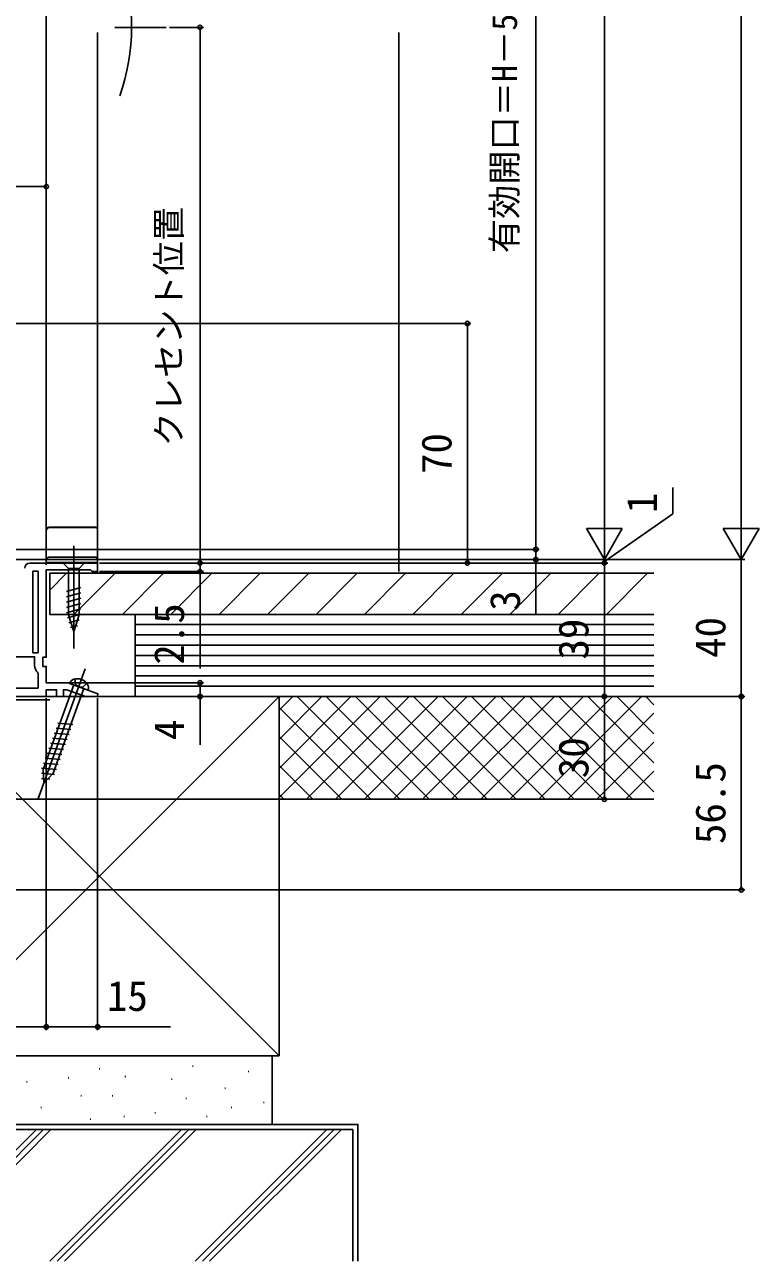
# Model space of a CAD drawing. Units: millimetres, scale not verified. Extents: x -525 to 525, y -783 to 779.
# Drawn here: x -56.3 to 158.3, y -262.2 to 99.1 of the extents above; entities that cross this region are included whole.
import ezdxf
from ezdxf.enums import TextEntityAlignment as Align

# ---------------------------------------------------------------- set-up
doc = ezdxf.new("R2010")
doc.units = ezdxf.units.MM
doc.header["$LTSCALE"] = 4
for name, color, linetype in [('0-2_YKK_11', 7, 'Continuous'), ('0-4_YKK_12', 2, 'Continuous'), ('0-5_YKK_13', 4, 'Continuous'), ('0-7_YKK_D', 6, 'Continuous'), ('0-9_YSS_K', 3, 'Continuous'), ('0-A_YSS_KE', 3, 'Continuous')]:
    doc.layers.add(name, color=color, linetype=linetype)
doc.styles.add('ＭＳ ゴシック', font='')
doc.styles.get('ＭＳ ゴシック').set_extended_font_data('MS Gothic')

msp = doc.modelspace()

# ---------------------------------------------------------------- linework, layer by layer
at = {"layer": '0-2_YKK_11'}
for points in [[(-99.997, -97.226), (-49.997, -97.226), (-49.997, -95.226), (-46.997, -95.226), (-46.997, -97.226), (-44.997, -97.226), (-44.997, -95.226), (-44.004, -95.226), (-38.509, -97.226), (-35.085, -97.226), (-34.939, -96.397), (-43.652, -93.226), (-49.997, -93.226), (-49.997, -88.426), (-50.997, -88.426), (-50.997, -85.726), (-49.997, -85.726), (-49.997, -60.226), (-37.089, -60.226), (-36.793, -60.476), (-36.497, -60.726), (-34.997, -60.726), (-34.997, -58.226), (-54.797, -58.226)], [(-52.397, -94.826), (-77.297, -94.826), (-77.297, -85.626), (-53.397, -85.626), (-53.397, -88.126)], [(-52.554, -90.087), (-52.397, -90.45), (-52.397, -94.826)]]:
    msp.add_lwpolyline(points, dxfattribs=at)
msp.add_lwpolyline([(-52.397, -84.426), (-52.397, -60.626), (-53.897, -60.626), (-53.897, -84.426)], close=True, dxfattribs=at)
for centre, radius, start, end in [((-54.797, -59.726), 1.5, 90.00001, 179.99999), ((-50.697, -88.126), 2.7, 179.99999, 226.56747)]:
    msp.add_arc(centre, radius, start, end, dxfattribs=at)
at = {"layer": '0-4_YKK_12'}
for p, q in [((-29.997, 98.274), (-14.997, 98.274)), ((-49.997, 96.774), (-49.997, -58.726)), ((-34.997, 96.774), (-34.997, -60.226))]:
    msp.add_line(p, q, dxfattribs=at)
msp.add_arc((-85.097, 98.274), 60, 340.52878, 19.47122, dxfattribs=at)
at = {"layer": '0-5_YKK_13'}
for p, q in [((-35.497, -47.726), (-49.297, -47.726)), ((-49.297, -47.884), (-35.497, -47.884)), ((-34.997, -48.226), (-34.997, -58.726)), ((-41.997, -53.226), (-41.997, -83.226)), ((-35.497, -56.526), (-49.297, -56.526)), ((-34.997, -58.026), (-49.797, -58.026)), ((-49.797, -58.087), (-34.997, -58.087)), ((-38.897, -58.226), (-45.097, -58.226)), ((-45.097, -58.226), (-43.547, -59.776)), ((-43.547, -59.776), (-43.547, -73.31)), ((-40.447, -59.776), (-43.547, -59.776)), ((-38.897, -58.226), (-40.447, -59.776)), ((-40.447, -73.31), (-40.447, -59.776)), ((-44.097, -66.52), (-39.897, -65.395)), ((-44.097, -68.073), (-39.897, -66.948)), ((-44.097, -69.626), (-39.897, -68.501)), ((-44.097, -71.179), (-39.897, -70.054)), ((-44.097, -72.732), (-39.897, -71.606)), ((-43.838, -74.215), (-39.897, -73.159)), ((-41.997, -78.226), (-43.547, -73.31)), ((-43.387, -75.647), (-40.351, -74.834)), ((-41.997, -78.226), (-40.447, -73.31)), ((-42.935, -77.079), (-40.886, -76.53)), ((-38.602, -89.167), (-52.468, -127.264)), ((-41.954, -93.844), (-50.935, -118.519)), ((-37.819, -95.349), (-43.175, -93.4)), ((-41.636, -92.095), (-41.45, -93.732)), ((-40.497, -94.374), (-41.45, -93.732)), ((-38.159, -93.36), (-39.355, -94.494)), ((-48.022, -119.579), (-39.041, -94.904)), ((-40.497, -94.374), (-39.355, -94.494)), ((-47.667, -107.933), (-43.335, -108.312)), ((-47.136, -106.474), (-42.804, -106.853)), ((-46.605, -105.014), (-42.273, -105.393)), ((-48.729, -110.851), (-44.398, -111.23)), ((-48.198, -109.392), (-43.867, -109.771)), ((-50.323, -115.229), (-45.991, -115.608)), ((-49.792, -113.77), (-45.46, -114.149)), ((-49.26, -112.311), (-44.929, -112.69)), ((-51.385, -118.148), (-47.053, -118.527)), ((-50.758, -122.565), (-50.935, -118.519)), ((-50.854, -116.689), (-46.522, -117.067)), ((-51.436, -119.649), (-47.644, -119.981)), ((-51.37, -121.161), (-48.921, -121.375)), ((-50.758, -122.565), (-48.022, -119.579))]:
    msp.add_line(p, q, dxfattribs=at)
for centre, radius, start, end in [((-49.297, -48.226), 0.5, 90, 180), ((-49.297, -48.384), 0.5, 90, 180), ((-35.497, -48.226), 0.5, 0, 90), ((-35.497, -48.384), 0.5, 0, 90), ((-49.297, -57.026), 0.5, 90, 180), ((-35.497, -57.026), 0.5, 0, 90), ((-41.37, -93.993), 1.9, 109.34333, 161.81089), ((-40.874, -95.408), 3.4, 30.65667, 109.34333), ((-39.583, -94.643), 1.9, 338.18911, 30.65667)]:
    msp.add_arc(centre, radius, start, end, dxfattribs=at)
at = {"layer": '0-7_YKK_D'}
for p, q in [((153.003, 282.274), (153.003, -46.726)), ((113.003, -46.726), (113.003, 252.274)), ((93.003, -54.226), (93.003, 240.275)), ((-49.997, 57.774), (-49.997, 139.274)), ((-13.997, 98.274), (-4.097, 98.274)), ((-5.097, 98.274), (-5.097, -58.226)), ((-179.997, 51.774), (-49.997, 51.774)), ((-49.997, 32.774), (-49.997, 52.774)), ((-59.297, 11.774), (74.003, 11.774)), ((73.003, -58.226), (73.003, 11.774)), ((113.003, -57.226), (113.003, -39.04)), ((153.003, -57.226), (153.003, -39.04)), ((113.003, -57.226), (107.753, -48.133)), ((118.253, -48.133), (107.753, -48.133)), ((113.003, -57.226), (118.253, -48.133)), ((153.003, -57.226), (147.753, -48.133)), ((158.253, -48.133), (147.753, -48.133)), ((153.003, -57.226), (158.253, -48.133)), ((93.003, -54.226), (93.003, -51.676)), ((-81.798, -54.226), (94.003, -54.226)), ((-81.798, -54.226), (94.003, -54.226)), ((-76.597, -57.226), (154.003, -57.226)), ((-76.597, -57.226), (114.003, -57.226)), ((-76.597, -57.226), (154.003, -57.226)), ((-76.597, -57.226), (94.003, -57.226)), ((-76.597, -57.226), (114.003, -57.226)), ((-5.097, -58.226), (-5.097, -55.676)), ((93.003, -54.226), (93.003, -57.226)), ((93.003, -57.226), (93.003, -73.281)), ((113.003, -57.226), (113.003, -54.676)), ((113.003, -57.226), (113.003, -58.226)), ((113.003, -57.226), (113.003, -58.226)), ((153.003, -57.226), (153.003, -97.226)), ((-34.497, -58.226), (74.003, -58.226)), ((-34.497, -58.226), (-4.097, -58.226)), ((-34.497, -58.226), (-4.097, -58.226)), ((-34.497, -58.226), (114.003, -58.226)), ((-34.497, -58.226), (114.003, -58.226)), ((-34.497, -60.726), (-4.097, -60.726)), ((-5.097, -58.226), (-5.097, -60.726)), ((-5.097, -60.726), (-5.097, -89.054)), ((113.003, -58.226), (113.003, -60.776)), ((113.003, -97.226), (113.003, -58.226)), ((-43.425, -93.226), (-4.097, -93.226)), ((-54.997, -97.226), (154.003, -97.226)), ((-54.997, -97.226), (154.003, -97.226)), ((-34.849, -97.226), (-4.097, -97.226)), ((-34.497, -97.226), (114.003, -97.226)), ((-25.997, -97.226), (114.003, -97.226)), ((113.003, -127.226), (113.003, -97.226)), ((153.003, -97.226), (153.003, -153.726)), ((-49.997, -97.726), (-49.997, -194.726)), ((-49.997, -97.726), (-49.997, -194.726)), ((-34.997, -97.728), (-34.997, -194.726)), ((-98.497, -127.226), (114.003, -127.226)), ((-97.297, -153.726), (154.003, -153.726)), ((-98.997, -193.726), (-49.997, -193.726))]:
    msp.add_line(p, q, dxfattribs=at)
for points in [[(113.003, -57.726), (133.003, -43.798), (133.003, -36.185)], [(-5.097, -93.226), (-5.097, -97.226), (-5.097, -111.344)], [(-49.997, -193.726), (-34.997, -193.726), (-13.72, -193.726)]]:
    msp.add_lwpolyline(points, dxfattribs=at)
for centre in [(-5.097, 98.274), (-49.997, 51.774), (73.003, 11.774), (93.003, -54.226), (93.003, -54.226), (-5.097, -58.226), (-5.097, -58.226), (73.003, -58.226), (93.003, -57.226), (113.003, -58.226), (113.003, -58.226), (-5.097, -60.726), (-5.097, -93.226), (-5.097, -97.226), (113.003, -97.226), (113.003, -97.226), (153.003, -97.226), (153.003, -97.226), (113.003, -127.226), (153.003, -153.726), (-49.997, -193.726), (-49.997, -193.726), (-34.997, -193.726)]:
    msp.add_circle(centre, 0.637, dxfattribs=at)
at = {"layer": '0-9_YSS_K'}
for p, q in [((53.003, 96.774), (53.003, -60.726)), ((-48.997, -66.169), (-44.054, -61.226)), ((-41.912, -73.226), (-29.912, -61.226)), ((-27.77, -73.226), (-15.77, -61.226)), ((-13.628, -73.226), (-1.628, -61.226)), ((0.514, -73.226), (12.514, -61.226)), ((14.656, -73.226), (26.656, -61.226)), ((28.798, -73.226), (40.798, -61.226)), ((42.94, -73.226), (54.94, -61.226)), ((57.083, -73.226), (69.083, -61.226)), ((71.225, -73.226), (83.225, -61.226)), ((85.367, -73.226), (97.367, -61.226)), ((99.509, -73.226), (111.509, -61.226)), ((113.651, -73.226), (125.651, -61.226)), ((127.503, -76.226), (-23.997, -76.226)), ((127.503, -79.226), (-23.997, -79.226)), ((127.503, -82.226), (-23.997, -82.226)), ((127.503, -85.226), (-23.997, -85.226)), ((127.503, -88.226), (-23.997, -88.226)), ((127.503, -91.226), (-23.997, -91.226)), ((-86.997, -97.226), (18.003, -202.226)), ((-86.997, -202.226), (18.003, -97.226)), ((127.503, -94.226), (-23.997, -94.226)), ((18.003, -97.226), (127.503, -97.226)), ((18.003, -101.252), (22.029, -97.226)), ((18.003, -109.738), (30.514, -97.226)), ((18.003, -118.223), (38.999, -97.226)), ((18.003, -126.708), (47.485, -97.226)), ((53.301, -127.226), (23.301, -97.226)), ((25.97, -127.226), (55.97, -97.226)), ((61.786, -127.226), (31.786, -97.226)), ((34.455, -127.226), (64.455, -97.226)), ((70.271, -127.226), (40.271, -97.226)), ((42.94, -127.226), (72.94, -97.226)), ((78.757, -127.226), (48.757, -97.226)), ((51.426, -127.226), (81.426, -97.226)), ((87.242, -127.226), (57.242, -97.226)), ((59.911, -127.226), (89.911, -97.226)), ((95.727, -127.226), (65.727, -97.226)), ((68.396, -127.226), (98.396, -97.226)), ((104.213, -127.226), (74.213, -97.226)), ((76.882, -127.226), (106.882, -97.226)), ((112.698, -127.226), (82.698, -97.226)), ((85.367, -127.226), (115.367, -97.226)), ((121.183, -127.226), (91.183, -97.226)), ((93.852, -127.226), (123.852, -97.226)), ((127.503, -125.061), (99.668, -97.226)), ((127.503, -116.575), (108.154, -97.226)), ((127.503, -108.09), (116.639, -97.226)), ((127.503, -99.605), (125.124, -97.226)), ((44.816, -127.226), (18.003, -100.413)), ((102.337, -127.226), (127.503, -102.061)), ((36.33, -127.226), (18.003, -108.899)), ((110.823, -127.226), (127.503, -110.546)), ((27.845, -127.226), (18.003, -117.384)), ((119.308, -127.226), (127.503, -119.032)), ((19.36, -127.226), (18.003, -125.869)), ((18.003, -127.226), (127.503, -127.226)), ((-7.341, -205.223), (-7.141, -205.223)), ((-43.657, -208.628), (-43.457, -208.628)), ((-34.578, -205.98), (-34.378, -205.98)), ((-27.012, -208.25), (-26.812, -208.25)), ((-13.393, -209.006), (-13.193, -209.006)), ((8.926, -206.737), (9.126, -206.737)), ((-55.762, -209.763), (-55.562, -209.763)), ((2.117, -211.654), (2.317, -211.654)), ((-39.874, -213.924), (-39.674, -213.924)), ((-30.795, -213.924), (-30.595, -213.924)), ((-9.232, -214.681), (-9.032, -214.681)), ((13.465, -215.816), (13.665, -215.816)), ((-51.601, -217.329), (-51.401, -217.329)), ((-27.39, -219.977), (-27.19, -219.977)), ((-18.311, -218.842), (-18.111, -218.842)), ((-3.179, -219.977), (-2.979, -219.977)), ((4.008, -217.329), (4.208, -217.329)), ((-107.496, -223.726), (39.504, -223.726)), ((-91.396, -262.226), (-52.896, -223.726)), ((-89.275, -262.226), (-50.775, -223.726)), ((-87.154, -262.226), (-48.654, -223.726)), ((-10.47, -223.726), (-48.97, -262.226)), ((-46.849, -262.226), (-8.349, -223.726)), ((-6.227, -223.726), (-44.727, -262.226)), ((-37.226, -220.733), (-37.026, -220.733)), ((-6.543, -262.226), (31.957, -223.726)), ((-4.422, -262.226), (34.078, -223.726)), ((-2.301, -262.226), (36.199, -223.726)), ((39.504, -223.726), (39.504, -262.226))]:
    msp.add_line(p, q, dxfattribs=at)
at = {"layer": '0-A_YSS_KE'}
for p, q in [((127.503, -61.226), (-48.997, -61.226)), ((127.503, -73.226), (-23.997, -73.226)), ((-23.997, -97.226), (-23.997, -73.226)), ((-23.997, -97.226), (127.503, -97.226)), ((18.003, -202.226), (18.003, -97.226)), ((-97.998, -98.226), (-48.997, -98.226)), ((-86.997, -202.226), (18.003, -202.226)), ((-83.997, -202.226), (16.003, -202.226)), ((16.003, -222.226), (16.003, -202.226)), ((16.003, -222.226), (-83.997, -222.226))]:
    msp.add_line(p, q, dxfattribs=at)
for points in [[(-48.997, -61.226), (-48.997, -73.226), (124.503, -73.226)], [(18.003, -97.226), (-86.997, -97.226), (-86.997, -202.226)], [(41.004, -262.226), (41.004, -222.226), (-108.996, -222.226)]]:
    msp.add_lwpolyline(points, dxfattribs=at)

# ---------------------------------------------------------------- texts
at = {"layer": '0-7_YKK_D', "style": 'ＭＳ ゴシック'}
for s, height, p in [('有効開口＝H－55.5', 7.331, (89.696, 32.314)), ('クレセント位置', 7.331, (-8.347, -24.152)), ('70', 8.798, (71.003, -32.226)), ('1', 8.798, (131.003, -43.639)), ('3', 8.798, (91.003, -72.167)), ('2.5', 8.798, (-7.097, -87.94)), ('39', 8.798, (111.003, -86.419)), ('40', 8.798, (151.003, -85.954)), ('4', 8.798, (-7.097, -109.958)), ('30', 8.798, (111.003, -121.09)), ('56.5', 8.798, (151.003, -140.34))]:
    msp.add_text(s, height=height, rotation=90, dxfattribs=at).set_placement(p, align=Align.BOTTOM_LEFT)
msp.add_text('15', height=8.798, dxfattribs=at).set_placement((-32.288, -191.726), align=Align.BOTTOM_LEFT)

doc.saveas('drawing.dxf')
